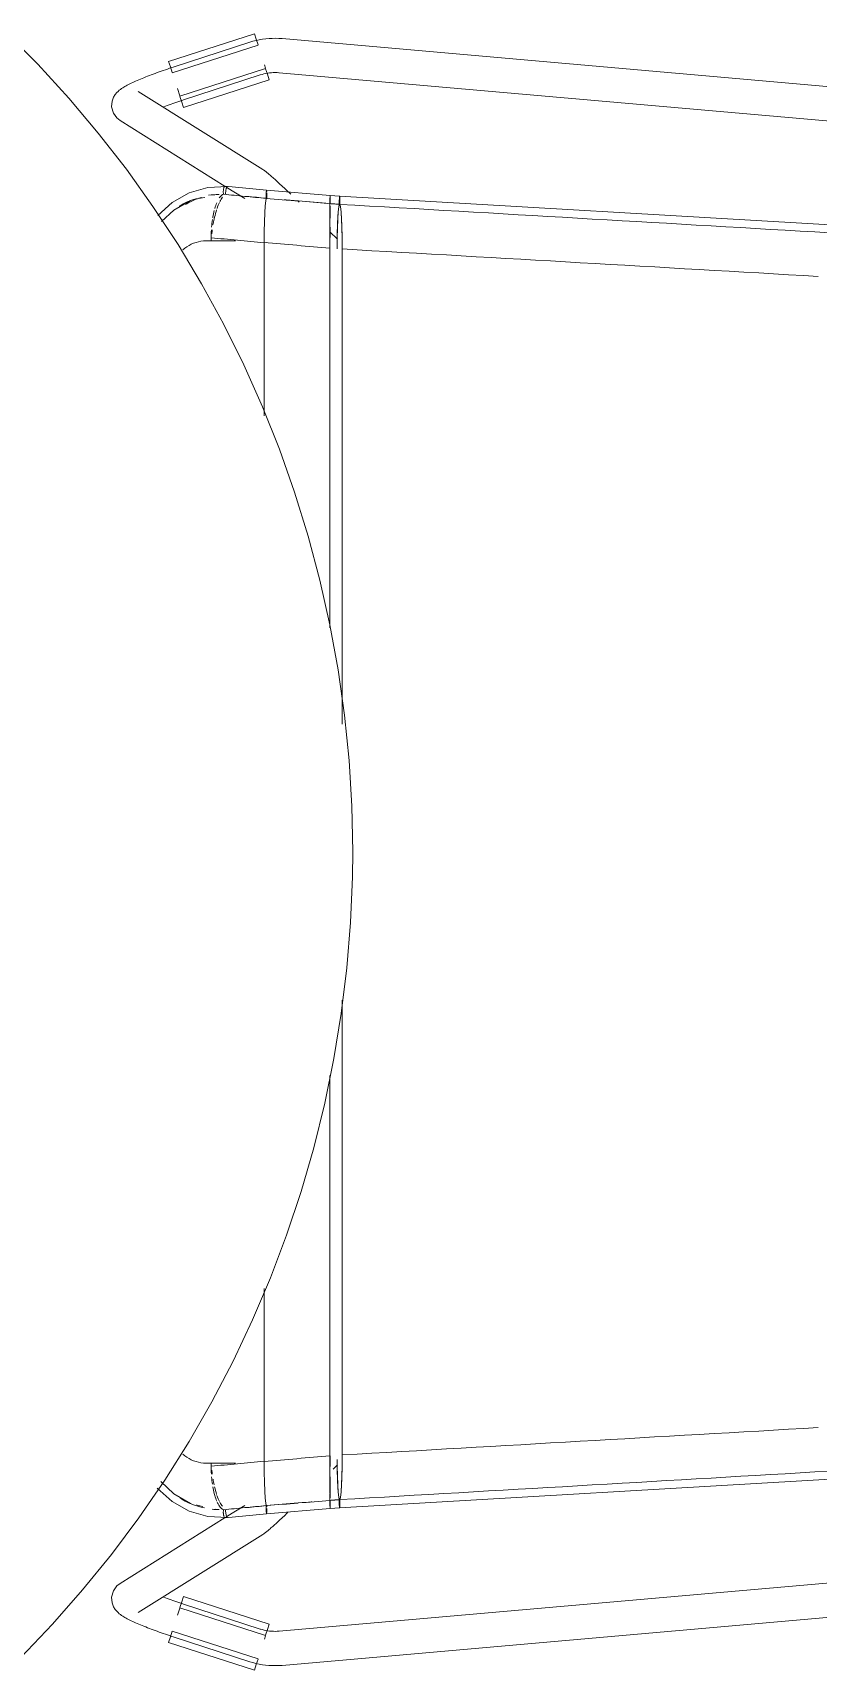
# Model space of a CAD drawing. Header units: millimetres. Extents: x 155927 to 326028, y -36033 to 97293.
# Drawn here: x 212765 to 213040, y 12019 to 12592 of the extents above; entities that cross this region are included whole.
import ezdxf

# ---------------------------------------------------------------- set-up
doc = ezdxf.new("R2010")
doc.units = ezdxf.units.MM
doc.header["$MEASUREMENT"] = 0
doc.layers.add('I-FURN', color=8, linetype='CONTINUOUS', lineweight=9)

msp = doc.modelspace()

# ---------------------------------------------------------------- linework, layer by layer
at = {"layer": 'I-FURN'}
for p, q in [((212767.21, 12580.73), (212755.96, 12592.1)), ((212812.88, 12581.73), (212842.88, 12591.42)), ((212814.18, 12577.69), (212844.19, 12587.38)), ((212841.25, 12588.42), (212814.43, 12579.71)), ((212841.29, 12588.44), (212841.25, 12588.42)), ((212842.39, 12588.77), (212841.29, 12588.44)), ((212843.49, 12589.05), (212842.39, 12588.77)), ((212842.88, 12591.42), (212843.51, 12589.47)), ((212844.61, 12589.29), (212843.49, 12589.05)), ((212843.51, 12589.47), (212844.15, 12587.5)), ((212845.73, 12589.49), (212844.61, 12589.29)), ((212846.87, 12589.64), (212845.73, 12589.49)), ((212848, 12589.74), (212846.87, 12589.64)), ((212849.14, 12589.8), (212848, 12589.74)), ((212850.29, 12589.82), (212849.14, 12589.8)), ((212851.43, 12589.79), (212850.29, 12589.82)), ((212852.57, 12589.71), (212851.43, 12589.79)), ((213295.89, 12550.76), (212852.57, 12589.71)), ((212778, 12568.91), (212767.21, 12580.73)), ((212813.51, 12579.78), (212812.88, 12581.73)), ((212846.39, 12580.57), (212846.76, 12579.41)), ((212800.32, 12574.34), (212800.83, 12574.57)), ((212800.83, 12574.57), (212801.35, 12574.81)), ((212801.35, 12574.81), (212801.9, 12575.05)), ((212801.9, 12575.05), (212802.46, 12575.29)), ((212802.46, 12575.29), (212803.04, 12575.54)), ((212803.04, 12575.54), (212803.63, 12575.79)), ((212803.63, 12575.79), (212804.24, 12576.04)), ((212804.24, 12576.04), (212804.87, 12576.29)), ((212804.87, 12576.29), (212805.51, 12576.54)), ((212805.51, 12576.54), (212806.16, 12576.79)), ((212806.16, 12576.79), (212806.83, 12577.05)), ((212806.83, 12577.05), (212807.51, 12577.3)), ((212807.51, 12577.3), (212808.19, 12577.56)), ((212808.19, 12577.56), (212808.89, 12577.81)), ((212808.89, 12577.81), (212809.6, 12578.06)), ((212809.6, 12578.06), (212810.32, 12578.32)), ((212810.32, 12578.32), (212811.04, 12578.57)), ((212811.04, 12578.57), (212811.77, 12578.82)), ((212811.77, 12578.82), (212812.5, 12579.07)), ((212812.5, 12579.07), (212813.24, 12579.32)), ((212813.24, 12579.32), (212813.98, 12579.56)), ((212814.14, 12577.81), (212813.51, 12579.78)), ((212813.98, 12579.56), (212814.43, 12579.71)), ((212846.79, 12579.31), (212816.79, 12569.62)), ((212818.09, 12565.58), (212848.1, 12575.27)), ((212818.14, 12568.3), (212844.96, 12577.01)), ((212844.96, 12577.01), (212845.59, 12577.2)), ((212845.59, 12577.2), (212846.23, 12577.37)), ((212846.23, 12577.37), (212846.88, 12577.51)), ((212846.83, 12579.19), (212847.47, 12577.22)), ((212846.88, 12577.51), (212847.53, 12577.62)), ((212847.47, 12577.22), (212848.1, 12575.27)), ((212847.53, 12577.62), (212848.19, 12577.71)), ((212848.19, 12577.71), (212848.85, 12577.77)), ((212848.85, 12577.77), (212849.51, 12577.81)), ((212849.51, 12577.81), (212850.17, 12577.82)), ((212850.17, 12577.82), (212850.83, 12577.8)), ((212850.83, 12577.8), (212851.49, 12577.76)), ((212851.49, 12577.76), (212851.52, 12577.76)), ((212851.52, 12577.75), (213275.86, 12540.47)), ((212788.31, 12556.67), (212778, 12568.91)), ((212793.15, 12567.88), (212793.67, 12569.26)), ((212793.67, 12569.26), (212794.24, 12570.17)), ((212794.24, 12570.17), (212794.75, 12570.8)), ((212794.75, 12570.8), (212795.22, 12571.26)), ((212795.22, 12571.26), (212795.65, 12571.63)), ((212795.65, 12571.63), (212796.05, 12571.95)), ((212796.05, 12571.95), (212796.44, 12572.22)), ((212796.44, 12572.22), (212796.83, 12572.48)), ((212796.83, 12572.48), (212797.22, 12572.72)), ((212797.22, 12572.72), (212797.62, 12572.96)), ((212797.62, 12572.96), (212798.03, 12573.19)), ((212798.03, 12573.19), (212798.45, 12573.42)), ((212798.45, 12573.42), (212798.89, 12573.65)), ((212798.89, 12573.65), (212799.35, 12573.87)), ((212799.35, 12573.87), (212799.82, 12574.11)), ((212799.82, 12574.11), (212800.32, 12574.34)), ((212845.86, 12543.91), (212802.28, 12571.22)), ((212815.96, 12572.2), (212816.76, 12569.72)), ((212817.46, 12567.53), (212816.83, 12569.5)), ((212792.97, 12565.9), (212793.15, 12567.88)), ((212793.56, 12563.68), (212792.97, 12565.9)), ((212794.79, 12561.94), (212793.56, 12563.68)), ((212811.16, 12565.86), (212811.79, 12566.09)), ((212811.79, 12566.09), (212812.42, 12566.32)), ((212812.42, 12566.32), (212813.07, 12566.56)), ((212813.07, 12566.56), (212813.73, 12566.8)), ((212813.73, 12566.8), (212814.39, 12567.03)), ((212814.39, 12567.03), (212815.07, 12567.27)), ((212815.07, 12567.27), (212815.75, 12567.5)), ((212815.75, 12567.5), (212816.43, 12567.73)), ((212816.43, 12567.73), (212817.12, 12567.96)), ((212817.12, 12567.96), (212817.81, 12568.19)), ((212818.09, 12565.58), (212817.46, 12567.53)), ((212817.81, 12568.19), (212818.14, 12568.3)), ((212794.79, 12561.94), (212795.91, 12561.05)), ((212795.91, 12561.05), (212832.67, 12538.02)), ((212798.12, 12544.04), (212788.31, 12556.67)), ((212807.41, 12531.01), (212798.12, 12544.04)), ((212845.86, 12543.91), (212846.19, 12543.7)), ((212846.19, 12543.7), (212846.44, 12543.52)), ((212846.44, 12543.52), (212846.67, 12543.34)), ((212846.67, 12543.34), (212846.9, 12543.17)), ((212846.9, 12543.17), (212847.12, 12542.99)), ((212847.12, 12542.99), (212847.35, 12542.8)), ((212847.35, 12542.8), (212847.59, 12542.6)), ((212847.59, 12542.6), (212847.84, 12542.38)), ((212847.84, 12542.38), (212848.11, 12542.15)), ((212848.11, 12542.15), (212848.39, 12541.91)), ((212848.39, 12541.91), (212848.68, 12541.65)), ((212848.68, 12541.65), (212848.99, 12541.38)), ((212848.99, 12541.38), (212849.31, 12541.09)), ((212849.31, 12541.09), (212849.65, 12540.79)), ((212849.65, 12540.79), (212850, 12540.48)), ((212850, 12540.48), (212850.37, 12540.15)), ((212850.37, 12540.15), (212850.74, 12539.8)), ((212820.1, 12535.8), (212814.09, 12532.42)), ((212826.62, 12537.68), (212820.1, 12535.8)), ((212833.53, 12537.97), (212826.62, 12537.68)), ((212832.64, 12538.09), (212847.13, 12536.67)), ((212833.05, 12537.78), (212839.49, 12533.75)), ((212847.04, 12535.73), (212847.03, 12535.28)), ((212847.03, 12535.27), (212847.04, 12535.72)), ((212847.03, 12535.28), (212847.03, 12534.78)), ((212847.03, 12534.78), (212847.03, 12535.27)), ((212847.03, 12534.78), (212847.03, 12534.29)), ((212847.03, 12534.28), (212847.03, 12534.78)), ((212847.06, 12536.11), (212847.04, 12535.73)), ((212847.04, 12535.72), (212847.06, 12536.11)), ((212847.08, 12536.41), (212847.06, 12536.11)), ((212847.06, 12536.11), (212847.08, 12536.4)), ((212847.1, 12536.6), (212847.08, 12536.41)), ((212847.13, 12536.67), (212847.1, 12536.6)), ((212847.1, 12536.59), (212847.13, 12536.66)), ((212847.16, 12536.6), (212847.13, 12536.67)), ((212847.13, 12536.66), (212869.33, 12534.84)), ((212847.13, 12536.66), (212847.16, 12536.6)), ((212847.18, 12536.41), (212847.16, 12536.6)), ((212847.16, 12536.6), (212847.18, 12536.41)), ((212847.2, 12536.12), (212847.18, 12536.41)), ((212847.18, 12536.41), (212847.2, 12536.12)), ((212847.23, 12535.29), (212847.22, 12535.74)), ((212847.22, 12535.74), (212847.23, 12535.29)), ((212847.23, 12534.8), (212847.23, 12535.29)), ((212847.23, 12535.29), (212847.23, 12534.79)), ((212847.23, 12534.3), (212847.23, 12534.8)), ((212847.23, 12534.79), (212847.23, 12534.3)), ((212850.74, 12539.8), (212851.13, 12539.45)), ((212851.13, 12539.45), (212851.54, 12539.08)), ((212851.54, 12539.08), (212851.95, 12538.7)), ((212851.95, 12538.7), (212852.37, 12538.31)), ((212852.37, 12538.31), (212852.81, 12537.9)), ((212852.81, 12537.9), (212853.25, 12537.49)), ((212853.25, 12537.49), (212853.71, 12537.07)), ((212853.71, 12537.07), (212854.17, 12536.64)), ((212854.17, 12536.64), (212854.64, 12536.2)), ((212854.64, 12536.2), (212855.12, 12535.75)), ((212855.12, 12535.75), (212855.6, 12535.29)), ((212869.33, 12534.77), (212869.33, 12534.84)), ((212869.33, 12534.84), (212869.33, 12534.77)), ((212872.69, 12534.57), (212869.33, 12534.83)), ((212869.33, 12534.77), (212869.33, 12534.83)), ((212869.33, 12534.83), (212869.33, 12534.77)), ((212869.33, 12534.58), (212869.33, 12534.77)), ((212869.33, 12534.77), (212869.34, 12534.58)), ((212869.34, 12534.58), (212869.33, 12534.77)), ((212869.33, 12534.77), (212869.33, 12534.58)), ((212869.33, 12534.29), (212869.33, 12534.58)), ((212869.33, 12534.58), (212869.33, 12534.29)), ((212869.34, 12534.58), (212869.34, 12534.28)), ((212869.34, 12534.29), (212869.34, 12534.58)), ((212872.66, 12534.49), (212872.64, 12534.31)), ((212872.69, 12534.56), (212872.66, 12534.49)), ((212872.69, 12534.56), (213204.6, 12515.28)), ((212872.72, 12534.5), (212872.69, 12534.56)), ((212872.74, 12534.31), (212872.72, 12534.5)), ((212816.18, 12517.63), (212807.41, 12531.01)), ((212814.09, 12532.42), (212809.09, 12527.81)), ((212814.68, 12529.73), (212810.45, 12525.7)), ((212820.5, 12533.1), (212814.68, 12529.73)), ((212846.4, 12525.68), (212846.52, 12528.71)), ((212846.51, 12528.71), (212846.4, 12525.61)), ((212846.67, 12531.19), (212846.51, 12528.71)), ((212846.52, 12528.75), (212846.67, 12531.19)), ((212846.67, 12531.21), (212846.84, 12532.93)), ((212846.84, 12532.92), (212846.67, 12531.19)), ((212847.04, 12533.82), (212846.84, 12532.92)), ((212846.84, 12532.93), (212847.04, 12533.81)), ((212847.03, 12534.29), (212847.04, 12533.82)), ((212847.04, 12533.81), (212847.03, 12534.28)), ((212847.22, 12533.83), (212847.23, 12534.3)), ((212847.23, 12534.3), (212847.22, 12533.83)), ((212858.09, 12532.93), (212858.59, 12532.45)), ((212869.3, 12529.37), (212869.28, 12526.86)), ((212869.28, 12526.86), (212869.3, 12529.36)), ((212869.3, 12529.37), (212869.31, 12531.11)), ((212869.31, 12531.11), (212869.3, 12529.37)), ((212869.31, 12531.11), (212869.32, 12532)), ((212869.32, 12532), (212869.31, 12531.11)), ((212869.32, 12533.91), (212869.33, 12534.29)), ((212869.33, 12534.29), (212869.32, 12533.91)), ((212869.32, 12533.45), (212869.32, 12533.91)), ((212869.32, 12533.91), (212869.32, 12533.46)), ((212869.32, 12533.46), (212869.32, 12532.97)), ((212869.32, 12532.96), (212869.32, 12533.45)), ((212869.32, 12532.97), (212869.32, 12532.47)), ((212869.32, 12532.47), (212869.32, 12532.96)), ((212869.32, 12532), (212869.32, 12532.47)), ((212869.32, 12532.47), (212869.32, 12532)), ((212869.34, 12533.9), (212869.34, 12534.29)), ((212869.34, 12534.28), (212869.34, 12533.9)), ((212869.34, 12533.9), (212869.34, 12533.45)), ((212869.34, 12533.45), (212869.34, 12533.9)), ((212869.34, 12533.45), (212869.34, 12532.96)), ((212869.34, 12532.96), (212869.34, 12533.45)), ((212869.34, 12532.96), (212869.34, 12532.46)), ((212869.34, 12532.46), (212869.34, 12532.96)), ((212869.34, 12532.46), (212869.34, 12531.99)), ((212869.34, 12531.99), (212869.34, 12532.46)), ((212869.37, 12529.35), (212869.35, 12531.1)), ((212869.35, 12531.09), (212869.37, 12529.34)), ((212869.38, 12526.85), (212869.37, 12529.35)), ((212869.37, 12529.34), (212869.38, 12526.84)), ((212872.19, 12529.07), (212872.03, 12526.57)), ((212872.38, 12530.82), (212872.19, 12529.07)), ((212872.59, 12531.72), (212872.38, 12530.82)), ((212872.6, 12533.63), (212872.58, 12533.18)), ((212872.58, 12533.18), (212872.58, 12532.69)), ((212872.58, 12532.69), (212872.58, 12532.19)), ((212872.58, 12532.19), (212872.59, 12531.72)), ((212872.61, 12534.01), (212872.6, 12533.63)), ((212872.64, 12534.31), (212872.61, 12534.01)), ((212872.77, 12534.02), (212872.74, 12534.31)), ((212872.78, 12533.64), (212872.77, 12534.02)), ((212872.8, 12533.18), (212872.78, 12533.64)), ((212872.79, 12531.73), (212872.8, 12532.2)), ((212873, 12530.84), (212872.79, 12531.73)), ((212872.8, 12532.69), (212872.8, 12533.18)), ((212872.8, 12532.2), (212872.8, 12532.69)), ((212873.19, 12529.09), (212873, 12530.84)), ((212873.36, 12526.59), (212873.19, 12529.09)), ((212846.33, 12522.17), (212846.4, 12525.61)), ((212846.4, 12525.61), (212846.33, 12522.18)), ((212869.27, 12523.73), (212869.28, 12526.86)), ((212869.28, 12526.86), (212869.27, 12523.73)), ((212869.27, 12520.16), (212869.27, 12523.73)), ((212869.27, 12523.73), (212869.27, 12520.16)), ((212869.39, 12523.72), (212869.39, 12520.16)), ((212869.39, 12520.17), (212869.39, 12523.72)), ((212871.9, 12523.45), (212871.82, 12519.9)), ((212872.03, 12526.57), (212871.9, 12523.45)), ((212873.48, 12523.46), (212873.36, 12526.59)), ((212873.56, 12519.89), (212873.48, 12523.46)), ((212824.41, 12503.91), (212816.18, 12517.63)), ((212836.26, 12519.02), (212826.51, 12519.02)), ((212827.75, 12518.97), (212827.75, 12520.01)), ((212846.33, 12522.08), (212846.3, 12518.32)), ((212846.3, 12518.44), (212846.33, 12522.08)), ((212846.3, 12518.32), (212846.3, 12457.76)), ((212846.3, 12457.76), (212846.3, 12518.32)), ((212871.94, 12519.6), (212869.27, 12522.17)), ((212869.27, 12516.37), (212869.27, 12520.16)), ((212869.27, 12520.16), (212869.27, 12516.37)), ((212871.82, 12519.9), (212871.8, 12516.22)), ((212873.58, 12516.11), (212873.56, 12519.89)), ((212869.27, 12383.54), (212869.27, 12516.37)), ((212869.27, 12516.37), (212869.27, 12383.54)), ((212873.58, 12349.84), (212873.58, 12516.11)), ((212873.58, 12516.11), (212873.58, 12349.84)), ((212832.08, 12489.87), (212824.41, 12503.91)), ((212839.18, 12475.53), (212832.08, 12489.87)), ((212845.7, 12460.92), (212839.18, 12475.53)), ((212851.64, 12446.07), (212845.7, 12460.92)), ((212856.97, 12430.98), (212851.64, 12446.07)), ((212861.7, 12415.7), (212856.97, 12430.98)), ((212865.82, 12400.24), (212861.7, 12415.7)), ((212869.31, 12384.63), (212865.82, 12400.24)), ((212872.17, 12368.88), (212869.31, 12384.63)), ((212874.4, 12353.04), (212872.17, 12368.88)), ((212876, 12337.12), (212874.4, 12353.04)), ((212876.96, 12321.15), (212876, 12337.12)), ((212877.28, 12305.16), (212876.96, 12321.15)), ((212877.19, 12296.52), (212877.28, 12305.16)), ((212876.52, 12280.54), (212877.19, 12296.52)), ((212875.22, 12264.59), (212876.52, 12280.54)), ((212873.28, 12248.71), (212875.22, 12264.59)), ((212870.7, 12232.92), (212873.28, 12248.71)), ((212873.58, 12094.21), (212873.58, 12253.3)), ((212873.58, 12253.3), (212873.58, 12094.21)), ((212867.5, 12217.24), (212870.7, 12232.92)), ((212869.27, 12093.94), (212869.27, 12226.94)), ((212869.27, 12226.94), (212869.27, 12093.94)), ((212863.67, 12201.71), (212867.5, 12217.24)), ((212859.23, 12186.34), (212863.67, 12201.71)), ((212854.17, 12171.16), (212859.23, 12186.34)), ((212848.51, 12156.2), (212854.17, 12171.16)), ((212842.26, 12141.47), (212848.51, 12156.2)), ((212846.3, 12152.49), (212846.3, 12092)), ((212846.3, 12092), (212846.3, 12152.49)), ((212835.42, 12127.01), (212842.26, 12141.47)), ((212828.01, 12112.83), (212835.42, 12127.01)), ((212820.04, 12098.96), (212828.01, 12112.83)), ((212811.52, 12085.42), (212820.04, 12098.96)), ((212869.27, 12090.16), (212869.27, 12093.94)), ((212869.27, 12093.94), (212869.27, 12090.15)), ((212869.39, 12093.93), (212869.39, 12090.15)), ((212869.39, 12090.15), (212869.39, 12093.93)), ((212872.69, 12075.75), (213204.6, 12095.04)), ((212873.56, 12090.42), (212873.58, 12094.21)), ((212826.51, 12091.29), (212836.26, 12091.29)), ((212827.75, 12090.3), (212827.75, 12091.35)), ((212846.3, 12092), (212846.33, 12088.24)), ((212846.33, 12088.24), (212846.3, 12091.88)), ((212846.4, 12084.7), (212846.33, 12088.14)), ((212846.33, 12088.14), (212846.4, 12084.7)), ((212869.27, 12086.59), (212869.27, 12090.15)), ((212869.27, 12090.15), (212869.27, 12086.59)), ((212870.41, 12089.24), (212871.94, 12090.72)), ((212871.8, 12092.67), (212871.82, 12090.41)), ((212871.82, 12090.41), (212871.9, 12086.86)), ((212873.48, 12086.86), (212873.56, 12090.42)), ((212802.46, 12072.23), (212811.52, 12085.42)), ((212814.09, 12077.9), (212808.94, 12082.64)), ((212814.68, 12080.58), (212810.16, 12084.89)), ((212846.4, 12084.7), (212846.51, 12081.61)), ((212846.52, 12081.6), (212846.4, 12084.64)), ((212869.28, 12083.46), (212869.27, 12086.59)), ((212869.27, 12086.59), (212869.28, 12083.45)), ((212869.3, 12080.95), (212869.28, 12083.45)), ((212869.28, 12083.45), (212869.3, 12080.95)), ((212869.38, 12083.47), (212869.37, 12080.97)), ((212869.37, 12080.97), (212869.38, 12083.47)), ((212869.39, 12086.6), (212869.38, 12083.47)), ((212869.38, 12083.47), (212869.39, 12086.59)), ((212871.9, 12086.86), (212872.03, 12083.74)), ((212872.03, 12083.74), (212872.19, 12081.25)), ((212873.19, 12081.23), (212873.36, 12083.73)), ((212873.36, 12083.73), (212873.48, 12086.86)), ((212820.1, 12074.51), (212814.09, 12077.9)), ((212820.5, 12077.22), (212814.68, 12080.58)), ((212839.49, 12076.57), (212833.05, 12072.53)), ((212846.51, 12081.61), (212846.67, 12079.13)), ((212846.67, 12079.12), (212846.52, 12081.56)), ((212846.67, 12079.13), (212846.84, 12077.39)), ((212846.84, 12077.39), (212846.67, 12079.11)), ((212847.04, 12076.5), (212846.84, 12077.39)), ((212846.84, 12077.39), (212847.04, 12076.5)), ((212847.04, 12076.5), (212847.03, 12076.03)), ((212847.03, 12076.03), (212847.04, 12076.5)), ((212847.23, 12076.02), (212847.22, 12076.49)), ((212847.22, 12076.49), (212847.23, 12076.02)), ((212869.31, 12079.21), (212869.3, 12080.68)), ((212869.3, 12080.68), (212869.31, 12079.2)), ((212869.32, 12078.32), (212869.31, 12079.21)), ((212869.31, 12079.2), (212869.32, 12078.32)), ((212869.32, 12077.85), (212869.32, 12078.32)), ((212869.32, 12078.32), (212869.32, 12077.84)), ((212869.32, 12077.35), (212869.32, 12077.85)), ((212869.32, 12077.84), (212869.32, 12077.35)), ((212869.32, 12076.86), (212869.32, 12077.35)), ((212869.32, 12077.35), (212869.32, 12076.86)), ((212869.32, 12076.41), (212869.32, 12076.86)), ((212869.32, 12076.86), (212869.32, 12076.41)), ((212869.33, 12076.03), (212869.32, 12076.41)), ((212869.32, 12076.41), (212869.33, 12076.02)), ((212869.34, 12078.32), (212869.34, 12077.85)), ((212869.34, 12077.85), (212869.34, 12078.32)), ((212869.34, 12077.85), (212869.34, 12077.36)), ((212869.34, 12077.35), (212869.34, 12077.85)), ((212869.34, 12077.36), (212869.34, 12076.87)), ((212869.34, 12076.86), (212869.34, 12077.35)), ((212869.34, 12076.87), (212869.34, 12076.42)), ((212869.34, 12076.41), (212869.34, 12076.86)), ((212869.34, 12076.42), (212869.34, 12076.03)), ((212869.34, 12076.03), (212869.34, 12076.41)), ((212869.37, 12080.97), (212869.35, 12079.22)), ((212869.35, 12079.22), (212869.37, 12080.97)), ((212872.19, 12081.25), (212872.38, 12079.5)), ((212872.38, 12079.5), (212872.59, 12078.59)), ((212872.59, 12078.59), (212872.58, 12078.13)), ((212872.58, 12078.13), (212872.58, 12077.63)), ((212872.58, 12077.63), (212872.58, 12077.14)), ((212872.58, 12077.14), (212872.6, 12076.69)), ((212872.6, 12076.69), (212872.61, 12076.3)), ((212872.61, 12076.3), (212872.64, 12076.01)), ((212872.74, 12076.01), (212872.77, 12076.3)), ((212872.77, 12076.3), (212872.78, 12076.68)), ((212872.78, 12076.68), (212872.8, 12077.13)), ((212872.79, 12078.59), (212873, 12079.48)), ((212872.8, 12078.12), (212872.79, 12078.59)), ((212872.8, 12077.62), (212872.8, 12078.12)), ((212872.8, 12077.13), (212872.8, 12077.62)), ((212873, 12079.48), (212873.19, 12081.23)), ((212792.89, 12059.41), (212802.46, 12072.23)), ((212832.67, 12072.3), (212795.91, 12049.26)), ((212826.62, 12072.64), (212820.1, 12074.51)), ((212833.53, 12072.35), (212826.62, 12072.64)), ((212832.64, 12072.23), (212847.13, 12073.65)), ((212847.03, 12076.03), (212847.03, 12075.53)), ((212847.03, 12075.54), (212847.03, 12076.03)), ((212847.03, 12075.05), (212847.03, 12075.54)), ((212847.03, 12075.53), (212847.03, 12075.04)), ((212847.04, 12074.59), (212847.03, 12075.05)), ((212847.03, 12075.04), (212847.04, 12074.59)), ((212847.04, 12074.59), (212847.06, 12074.2)), ((212847.06, 12074.21), (212847.04, 12074.59)), ((212847.08, 12073.91), (212847.06, 12074.21)), ((212847.06, 12074.2), (212847.08, 12073.91)), ((212847.08, 12073.91), (212847.1, 12073.72)), ((212847.13, 12073.65), (212847.1, 12073.72)), ((212847.1, 12073.72), (212847.13, 12073.65)), ((212847.13, 12073.65), (212869.33, 12075.48)), ((212847.16, 12073.72), (212847.13, 12073.65)), ((212847.13, 12073.65), (212847.16, 12073.71)), ((212847.16, 12073.71), (212847.18, 12073.9)), ((212847.18, 12073.9), (212847.16, 12073.72)), ((212847.2, 12074.2), (212847.18, 12073.9)), ((212847.18, 12073.9), (212847.2, 12074.19)), ((212847.2, 12074.19), (212847.22, 12074.58)), ((212847.22, 12074.58), (212847.2, 12074.2)), ((212847.22, 12074.58), (212847.23, 12075.03)), ((212847.23, 12075.03), (212847.22, 12074.58)), ((212847.23, 12075.03), (212847.23, 12075.52)), ((212847.23, 12075.52), (212847.23, 12075.03)), ((212850.37, 12070.17), (212850.74, 12070.51)), ((212850.74, 12070.51), (212851.13, 12070.87)), ((212851.13, 12070.87), (212851.54, 12071.24)), ((212851.54, 12071.24), (212851.95, 12071.62)), ((212851.95, 12071.62), (212852.37, 12072.01)), ((212852.37, 12072.01), (212852.81, 12072.41)), ((212852.81, 12072.41), (212853.25, 12072.82)), ((212853.25, 12072.82), (212853.71, 12073.25)), ((212853.71, 12073.25), (212854.17, 12073.68)), ((212854.17, 12073.68), (212854.64, 12074.12)), ((212869.33, 12075.73), (212869.33, 12076.03)), ((212869.33, 12076.02), (212869.33, 12075.73)), ((212872.69, 12075.75), (212869.33, 12075.48)), ((212869.33, 12075.55), (212869.33, 12075.48)), ((212869.33, 12075.48), (212869.33, 12075.55)), ((212869.33, 12075.54), (212869.33, 12075.48)), ((212869.33, 12075.48), (212869.33, 12075.54)), ((212872.64, 12076.01), (212872.66, 12075.82)), ((212872.66, 12075.82), (212872.69, 12075.75)), ((212872.69, 12075.75), (212872.72, 12075.82)), ((212872.72, 12075.82), (212872.74, 12076.01)), ((212802.28, 12039.1), (212845.86, 12066.4)), ((212845.86, 12066.4), (212846.19, 12066.62)), ((212846.19, 12066.62), (212846.44, 12066.8)), ((212846.44, 12066.8), (212846.67, 12066.97)), ((212846.67, 12066.97), (212846.9, 12067.15)), ((212846.9, 12067.15), (212847.12, 12067.33)), ((212847.12, 12067.33), (212847.35, 12067.52)), ((212847.35, 12067.52), (212847.59, 12067.72)), ((212847.59, 12067.72), (212847.84, 12067.93)), ((212847.84, 12067.93), (212848.11, 12068.16)), ((212848.11, 12068.16), (212848.39, 12068.4)), ((212848.39, 12068.4), (212848.68, 12068.66)), ((212848.68, 12068.66), (212848.99, 12068.93)), ((212848.99, 12068.93), (212849.31, 12069.22)), ((212849.31, 12069.22), (212849.65, 12069.52)), ((212849.65, 12069.52), (212850, 12069.84)), ((212850, 12069.84), (212850.37, 12070.17)), ((213276.02, 12069.86), (212851.52, 12032.56)), ((212782.81, 12046.98), (212792.89, 12059.41)), ((212852.57, 12020.61), (213295.89, 12059.56)), ((212794.79, 12048.37), (212793.56, 12046.64)), ((212794.79, 12048.37), (212795.91, 12049.26)), ((212772.24, 12034.97), (212782.81, 12046.98)), ((212793.56, 12046.64), (212792.97, 12044.41)), ((212792.97, 12044.41), (212793.15, 12042.44)), ((212793.15, 12042.44), (212793.67, 12041.06)), ((212811.16, 12044.46), (212811.79, 12044.23)), ((212811.79, 12044.23), (212812.42, 12043.99)), ((212812.42, 12043.99), (212813.07, 12043.76)), ((212813.07, 12043.76), (212813.73, 12043.52)), ((212813.73, 12043.52), (212814.39, 12043.28)), ((212814.39, 12043.28), (212815.07, 12043.05)), ((212815.07, 12043.05), (212815.75, 12042.82)), ((212815.75, 12042.82), (212816.43, 12042.58)), ((212816.43, 12042.58), (212817.12, 12042.35)), ((212816.83, 12040.81), (212817.46, 12042.78)), ((212817.12, 12042.35), (212817.81, 12042.13)), ((212817.46, 12042.78), (212818.09, 12044.74)), ((212817.81, 12042.13), (212818.14, 12042.02)), ((212848.1, 12035.05), (212818.09, 12044.74)), ((212844.95, 12033.31), (212818.14, 12042.02)), ((212793.67, 12041.06), (212794.24, 12040.14)), ((212794.24, 12040.14), (212794.75, 12039.52)), ((212794.75, 12039.52), (212795.22, 12039.05)), ((212795.22, 12039.05), (212795.65, 12038.68)), ((212795.65, 12038.68), (212796.05, 12038.37)), ((212796.05, 12038.37), (212796.44, 12038.09)), ((212796.44, 12038.09), (212796.83, 12037.84)), ((212796.83, 12037.84), (212797.22, 12037.59)), ((212797.22, 12037.59), (212797.62, 12037.36)), ((212797.62, 12037.36), (212798.03, 12037.13)), ((212798.03, 12037.13), (212798.45, 12036.9)), ((212798.45, 12036.9), (212798.89, 12036.67)), ((212798.89, 12036.67), (212799.35, 12036.44)), ((212799.35, 12036.44), (212799.82, 12036.21)), ((212799.82, 12036.21), (212800.32, 12035.98)), ((212800.32, 12035.98), (212800.83, 12035.74)), ((212816.76, 12040.6), (212815.96, 12038.12)), ((212816.79, 12040.69), (212846.79, 12031.01)), ((212761.2, 12023.39), (212772.24, 12034.97)), ((212800.83, 12035.74), (212801.35, 12035.5)), ((212801.35, 12035.5), (212801.9, 12035.26)), ((212801.9, 12035.26), (212802.46, 12035.02)), ((212802.46, 12035.02), (212803.04, 12034.78)), ((212803.04, 12034.78), (212803.63, 12034.53)), ((212803.63, 12034.53), (212804.24, 12034.28)), ((212804.24, 12034.28), (212804.87, 12034.03)), ((212804.87, 12034.03), (212805.51, 12033.78)), ((212805.51, 12033.78), (212806.16, 12033.52)), ((212806.16, 12033.52), (212806.83, 12033.27)), ((212806.83, 12033.27), (212807.51, 12033.01)), ((212807.51, 12033.01), (212808.19, 12032.76)), ((212808.19, 12032.76), (212808.89, 12032.51)), ((212808.89, 12032.51), (212809.6, 12032.25)), ((212809.6, 12032.25), (212810.32, 12032)), ((212810.32, 12032), (212811.04, 12031.75)), ((212811.04, 12031.75), (212811.77, 12031.49)), ((212811.77, 12031.49), (212812.5, 12031.25)), ((212812.5, 12031.25), (212813.24, 12031)), ((212812.88, 12028.58), (212813.51, 12030.53)), ((212813.24, 12031), (212813.98, 12030.75)), ((212813.51, 12030.53), (212814.14, 12032.51)), ((212813.98, 12030.75), (212814.43, 12030.61)), ((212844.19, 12022.94), (212814.18, 12032.62)), ((212814.43, 12030.61), (212841.24, 12021.89)), ((212844.98, 12033.3), (212844.95, 12033.31)), ((212845.61, 12033.11), (212844.98, 12033.3)), ((212846.26, 12032.94), (212845.61, 12033.11)), ((212846.9, 12032.8), (212846.26, 12032.94)), ((212846.76, 12030.91), (212846.39, 12029.74)), ((212847.47, 12033.1), (212846.83, 12031.12)), ((212847.55, 12032.69), (212846.9, 12032.8)), ((212848.1, 12035.05), (212847.47, 12033.1)), ((212848.21, 12032.6), (212847.55, 12032.69)), ((212848.87, 12032.54), (212848.21, 12032.6)), ((212849.53, 12032.51), (212848.87, 12032.54)), ((212850.19, 12032.5), (212849.53, 12032.51)), ((212850.86, 12032.52), (212850.19, 12032.5)), ((212851.52, 12032.56), (212850.86, 12032.52)), ((212842.88, 12018.89), (212812.88, 12028.58)), ((212841.24, 12021.89), (212842.34, 12021.56)), ((212842.34, 12021.56), (212843.44, 12021.28)), ((212843.51, 12020.85), (212842.88, 12018.89)), ((212843.44, 12021.28), (212844.56, 12021.03)), ((212844.15, 12022.82), (212843.51, 12020.85)), ((212844.56, 12021.03), (212845.68, 12020.84)), ((212845.68, 12020.84), (212846.81, 12020.68)), ((212846.81, 12020.68), (212847.95, 12020.57)), ((212847.95, 12020.57), (212849.09, 12020.51)), ((212849.09, 12020.51), (212850.23, 12020.5)), ((212850.23, 12020.5), (212851.38, 12020.53)), ((212851.38, 12020.53), (212852.52, 12020.6)), ((212852.52, 12020.6), (212852.57, 12020.61))]:
    msp.add_line(p, q, dxfattribs=at)
for points in [[(212826.8, 12534.91), (212828.04, 12535.1), (212829.3, 12535.14), (212830.57, 12535.14)], [(212830.53, 12535.19), (212829.87, 12535.16), (212829.22, 12535.1), (212828.57, 12535.03)], [(212832.08, 12535.25), (212834.53, 12535.01), (212839.48, 12534.53), (212844.51, 12534.05), (212847.04, 12533.82)], [(212833.39, 12537.9), (212833.34, 12537.86), (212833.25, 12537.74), (212833.12, 12537.44), (212833, 12537.06), (212832.9, 12536.6), (212832.84, 12536.11), (212832.81, 12535.61), (212832.81, 12535.3), (212832.82, 12535.15)], [(212840.14, 12534.53), (212842.42, 12534.3), (212844.73, 12534.08), (212847.04, 12533.85)], [(212872.59, 12531.72), (212872.57, 12532.32), (212872.58, 12533.82), (212872.65, 12534.57), (212872.69, 12534.57)], [(212829.66, 12529.8), (212829.41, 12528.99), (212829.18, 12528.12), (212828.97, 12527.2)], [(212829.03, 12530.27), (212829.24, 12531), (212829.47, 12531.64), (212829.72, 12532.24)], [(212830.65, 12532.42), (212830.36, 12531.79), (212830.08, 12531.04), (212829.82, 12530.22)], [(212831.73, 12534.24), (212831.4, 12533.83), (212831.08, 12533.31), (212830.77, 12532.67)], [(212869.32, 12532), (212865.61, 12532.3), (212858.17, 12532.91), (212850.75, 12533.51), (212847.04, 12533.81)], [(212869.32, 12532), (212869.9, 12531.95), (212871.06, 12531.86), (212872.21, 12531.77), (212872.79, 12531.73)], [(212869.34, 12531.99), (212869.88, 12531.95), (212870.96, 12531.86), (212872.05, 12531.77), (212872.59, 12531.72)], [(213204.79, 12512.41), (213149.55, 12515.63), (213038.96, 12522.07), (212928.19, 12528.51), (212872.79, 12531.73)], [(212827.92, 12523.73), (212827.99, 12524.63), (212828.09, 12525.52), (212828.22, 12526.37)], [(212826.23, 12519.02), (212826.74, 12519.03), (212827.24, 12519.01), (212827.75, 12518.97)], [(212827.75, 12520.01), (212827.76, 12520.96), (212827.79, 12521.89), (212827.85, 12522.8)], [(212827.75, 12520.01), (212830.78, 12519.76), (212836.92, 12519.21), (212843.17, 12518.62), (212846.3, 12518.32)], [(212828.16, 12522.85), (212828.1, 12522.38), (212828.05, 12521.91), (212828, 12521.43)], [(212846.3, 12518.44), (212850.12, 12518.09), (212853.95, 12517.75), (212857.78, 12517.4)], [(212857.78, 12517.4), (212861.6, 12517.06), (212865.44, 12516.72), (212869.27, 12516.37)], [(212873.58, 12516.11), (212929.11, 12512.91), (212984.64, 12509.72), (213040.08, 12506.52)], [(213040.08, 12103.79), (212984.61, 12100.6), (212929.11, 12097.4), (212873.58, 12094.21)], [(212869.27, 12093.94), (212865.44, 12093.6), (212861.6, 12093.25), (212857.78, 12092.91)], [(213204.79, 12097.91), (213149.55, 12094.69), (213038.96, 12088.25), (212928.19, 12081.81), (212872.79, 12078.59)], [(212827.75, 12091.35), (212827.24, 12091.3), (212826.73, 12091.28), (212826.23, 12091.29)], [(212827.75, 12090.3), (212830.78, 12090.56), (212836.92, 12091.1), (212843.17, 12091.69), (212846.3, 12092)], [(212827.85, 12087.51), (212827.79, 12088.42), (212827.76, 12089.35), (212827.75, 12090.3)], [(212827.98, 12088.89), (212828.04, 12088.41), (212828.1, 12087.94), (212828.17, 12087.48)], [(212857.78, 12092.91), (212853.95, 12092.57), (212850.12, 12092.22), (212846.3, 12091.88)], [(212828.22, 12083.95), (212828.09, 12084.79), (212827.98, 12085.67), (212827.92, 12086.58)], [(212828.85, 12080.72), (212828.66, 12081.46), (212828.5, 12082.26), (212828.35, 12083.09)], [(212828.43, 12085.77), (212828.55, 12085.09), (212828.68, 12084.43), (212828.81, 12083.77)], [(212828.96, 12083.11), (212829.18, 12082.19), (212829.41, 12081.25), (212829.66, 12080.4)], [(212822.68, 12076.73), (212823.39, 12076.47), (212824.12, 12076.29), (212824.85, 12076.16)], [(212829.81, 12080.07), (212830.08, 12079.26), (212830.36, 12078.45), (212830.65, 12077.89)], [(212832.08, 12075.06), (212831.69, 12075.21), (212830.94, 12075.77), (212830.24, 12076.92), (212829.92, 12077.61)], [(212830.77, 12077.65), (212831.08, 12077.01), (212831.4, 12076.62), (212831.72, 12076.29)], [(212832.08, 12075.06), (212834.53, 12075.3), (212839.48, 12075.78), (212844.51, 12076.26), (212847.04, 12076.5)], [(212840.14, 12075.78), (212842.49, 12076.02), (212844.85, 12076.25), (212847.22, 12076.49)], [(212869.32, 12078.32), (212865.61, 12078.01), (212858.17, 12077.41), (212850.75, 12076.81), (212847.04, 12076.5)], [(212858.17, 12077.4), (212854.52, 12077.09), (212850.87, 12076.79), (212847.22, 12076.49)], [(212863.02, 12077.8), (212862.61, 12077.76), (212862.19, 12077.73), (212861.78, 12077.7)], [(212869.32, 12078.32), (212869.9, 12078.36), (212871.06, 12078.45), (212872.21, 12078.54), (212872.79, 12078.59)], [(212869.34, 12078.32), (212869.88, 12078.37), (212870.96, 12078.46), (212872.05, 12078.55), (212872.59, 12078.59)], [(212830.56, 12075.1), (212829.73, 12075.11), (212828.9, 12075.15), (212828.08, 12075.23)], [(212829.3, 12075.21), (212829.71, 12075.17), (212830.12, 12075.16), (212830.53, 12075.16)]]:
    msp.add_open_spline(points, degree=3, dxfattribs=at)
for points, knots in [([(212830.62, 12533.97), (212830.73, 12534.12), (212831.2, 12534.74), (212831.69, 12535.11), (212832.08, 12535.25)], [0.7827395, 0.7827395, 0.7827395, 0.7827395, 0.8333333, 1, 1, 1, 1]), ([(212832.08, 12535.25), (212832.06, 12535.39), (212832.03, 12535.68), (212832.01, 12536.1), (212832.03, 12536.47), (212832.05, 12536.77), (212832.08, 12537.04), (212832.13, 12537.29), (212832.19, 12537.51), (212832.26, 12537.71), (212832.36, 12537.9), (212832.45, 12538.01), (212832.49, 12538.04)], [0, 0, 0, 0, 0.0555556, 0.1111111, 0.1666667, 0.1944444, 0.2222222, 0.2777778, 0.3055556, 0.3333333, 0.3888889, 0.4444444, 0.4444444, 0.4444444, 0.4444444]), ([(212872.69, 12534.57), (212872.71, 12534.57), (212872.74, 12534.43), (212872.77, 12534.04), (212872.79, 12533.65), (212872.8, 12533.19), (212872.8, 12532.7), (212872.8, 12532.2), (212872.79, 12531.88), (212872.79, 12531.73)], [-0.498493, -0.498493, -0.498493, -0.498493, -0.375, -0.3125, -0.25, -0.1875, -0.125, -0.0625, 0, 0, 0, 0]), ([(212816.62, 12531.04), (212817.51, 12531.61), (212820.33, 12533.28), (212823.44, 12533.89), (212825.58, 12534.18)], [0.591443, 0.591443, 0.591443, 0.591443, 0.6666667, 0.8236682, 0.8236682, 0.8236682, 0.8236682]), ([(212824.48, 12534.17), (212823.13, 12533.78), (212821.17, 12533.05), (212819.35, 12532.04), (212818.77, 12531.7)], [0.2297626, 0.2297626, 0.2297626, 0.2297626, 0.3333333, 0.3824546, 0.3824546, 0.3824546, 0.3824546]), ([(212828.32, 12527.05), (212828.33, 12527.11), (212828.48, 12528.01), (212828.66, 12528.87), (212828.85, 12529.61)], [0.3250374, 0.3250374, 0.3250374, 0.3250374, 0.3333333, 0.4607325, 0.4607325, 0.4607325, 0.4607325]), ([(212868.55, 12532.06), (212865.12, 12532.34), (212860.05, 12532.76), (212854.98, 12533.18), (212853.34, 12533.32)], [0.0358157, 0.0358157, 0.0358157, 0.0358157, 0.5, 0.7233886, 0.7233886, 0.7233886, 0.7233886]), ([(212871.8, 12516.22), (212871.8, 12518.73), (212871.85, 12522.5), (212872.02, 12526.69), (212872.24, 12530.04), (212872.45, 12531.43), (212872.59, 12531.72)], [-0.996036, -0.996036, -0.996036, -0.996036, -0.6666667, -0.5, -0.3333333, 0, 0, 0, 0]), ([(212872.79, 12531.73), (212872.93, 12531.45), (212873.14, 12530.06), (212873.36, 12526.7), (212873.49, 12523.54), (212873.57, 12519.93), (212873.58, 12517.38), (212873.58, 12516.11)], [-1, -1, -1, -1, -0.666667, -0.5, -0.333333, -0.166667, 0, 0, 0, 0]), ([(212828.93, 12527.08), (212828.89, 12526.9), (212828.71, 12526.08), (212828.53, 12525.23), (212828.41, 12524.54)], [-0.3590539, -0.3590539, -0.3590539, -0.3590539, -0.3333333, -0.2410291, -0.2410291, -0.2410291, -0.2410291]), ([(212817.86, 12515.86), (212818.76, 12516.62), (212821.76, 12518.55), (212825.36, 12519.18), (212827.75, 12518.97)], [0.5, 0.5, 0.5, 0.5, 0.6666667, 1, 1, 1, 1]), ([(212827.75, 12091.35), (212825.36, 12091.13), (212821.76, 12091.76), (212818.76, 12093.69), (212817.86, 12094.46)], [0, 0, 0, 0, 0.3333333, 0.5, 0.5, 0.5, 0.5]), ([(212873.58, 12094.21), (212873.58, 12092.93), (212873.57, 12090.38), (212873.49, 12086.78), (212873.36, 12083.61), (212873.14, 12080.25), (212872.93, 12078.86), (212872.79, 12078.59)], [-1, -1, -1, -1, -0.833333, -0.666667, -0.5, -0.333333, 0, 0, 0, 0]), ([(212872.59, 12078.59), (212872.45, 12078.88), (212872.24, 12080.28), (212872.02, 12083.63), (212871.89, 12086.78), (212871.83, 12089.9), (212871.81, 12091.91), (212871.8, 12092.67)], [-1, -1, -1, -1, -0.6666667, -0.5, -0.3333333, -0.1666667, -0.0664381, -0.0664381, -0.0664381, -0.0664381]), ([(212825.4, 12075.67), (212823.32, 12076.11), (212820.36, 12077.08), (212817.69, 12078.64), (212816.89, 12079.17)], [-0.8210019, -0.8210019, -0.8210019, -0.8210019, -0.6666667, -0.5975811, -0.5975811, -0.5975811, -0.5975811]), ([(212829.71, 12078.06), (212829.47, 12078.65), (212829.17, 12079.5), (212828.92, 12080.46), (212828.86, 12080.68)], [0.3682191, 0.3682191, 0.3682191, 0.3682191, 0.5, 0.5370533, 0.5370533, 0.5370533, 0.5370533]), ([(212872.69, 12075.75), (212872.67, 12075.75), (212872.64, 12075.89), (212872.61, 12076.29), (212872.59, 12076.67), (212872.58, 12077.13), (212872.58, 12077.63), (212872.58, 12078.13), (212872.59, 12078.45), (212872.59, 12078.59)], [-0.5, -0.5, -0.5, -0.5, -0.375, -0.3125, -0.25, -0.1875, -0.125, -0.0625, 0, 0, 0, 0]), ([(212872.79, 12078.59), (212872.8, 12078.36), (212872.8, 12077.87), (212872.8, 12077.24), (212872.79, 12076.78), (212872.77, 12076.36), (212872.74, 12075.91), (212872.71, 12075.75), (212872.69, 12075.75)], [-1, -1, -1, -1, -0.90625, -0.8125, -0.765625, -0.71875, -0.625, -0.501507, -0.501507, -0.501507, -0.501507]), ([(212832.49, 12072.28), (212832.47, 12072.29), (212832.42, 12072.34), (212832.34, 12072.45), (212832.25, 12072.64), (212832.14, 12072.96), (212832.07, 12073.35), (212832.03, 12073.71), (212832.02, 12074.08), (212832.02, 12074.53), (212832.06, 12074.89), (212832.08, 12075.06)], [0.5555556, 0.5555556, 0.5555556, 0.5555556, 0.5833333, 0.6180556, 0.6527778, 0.7222222, 0.7916667, 0.8263889, 0.8611111, 0.9305556, 1, 1, 1, 1]), ([(212832.82, 12075.17), (212832.81, 12074.94), (212832.81, 12074.46), (212832.9, 12073.7), (212833.05, 12073.04), (212833.22, 12072.61), (212833.34, 12072.45), (212833.39, 12072.41)], [-1, -1, -1, -1, -0.90625, -0.8125, -0.71875, -0.625, -0.5625, -0.5625, -0.5625, -0.5625])]:
    msp.add_open_spline(points, degree=3, knots=knots, dxfattribs=at)

doc.saveas('drawing.dxf')
